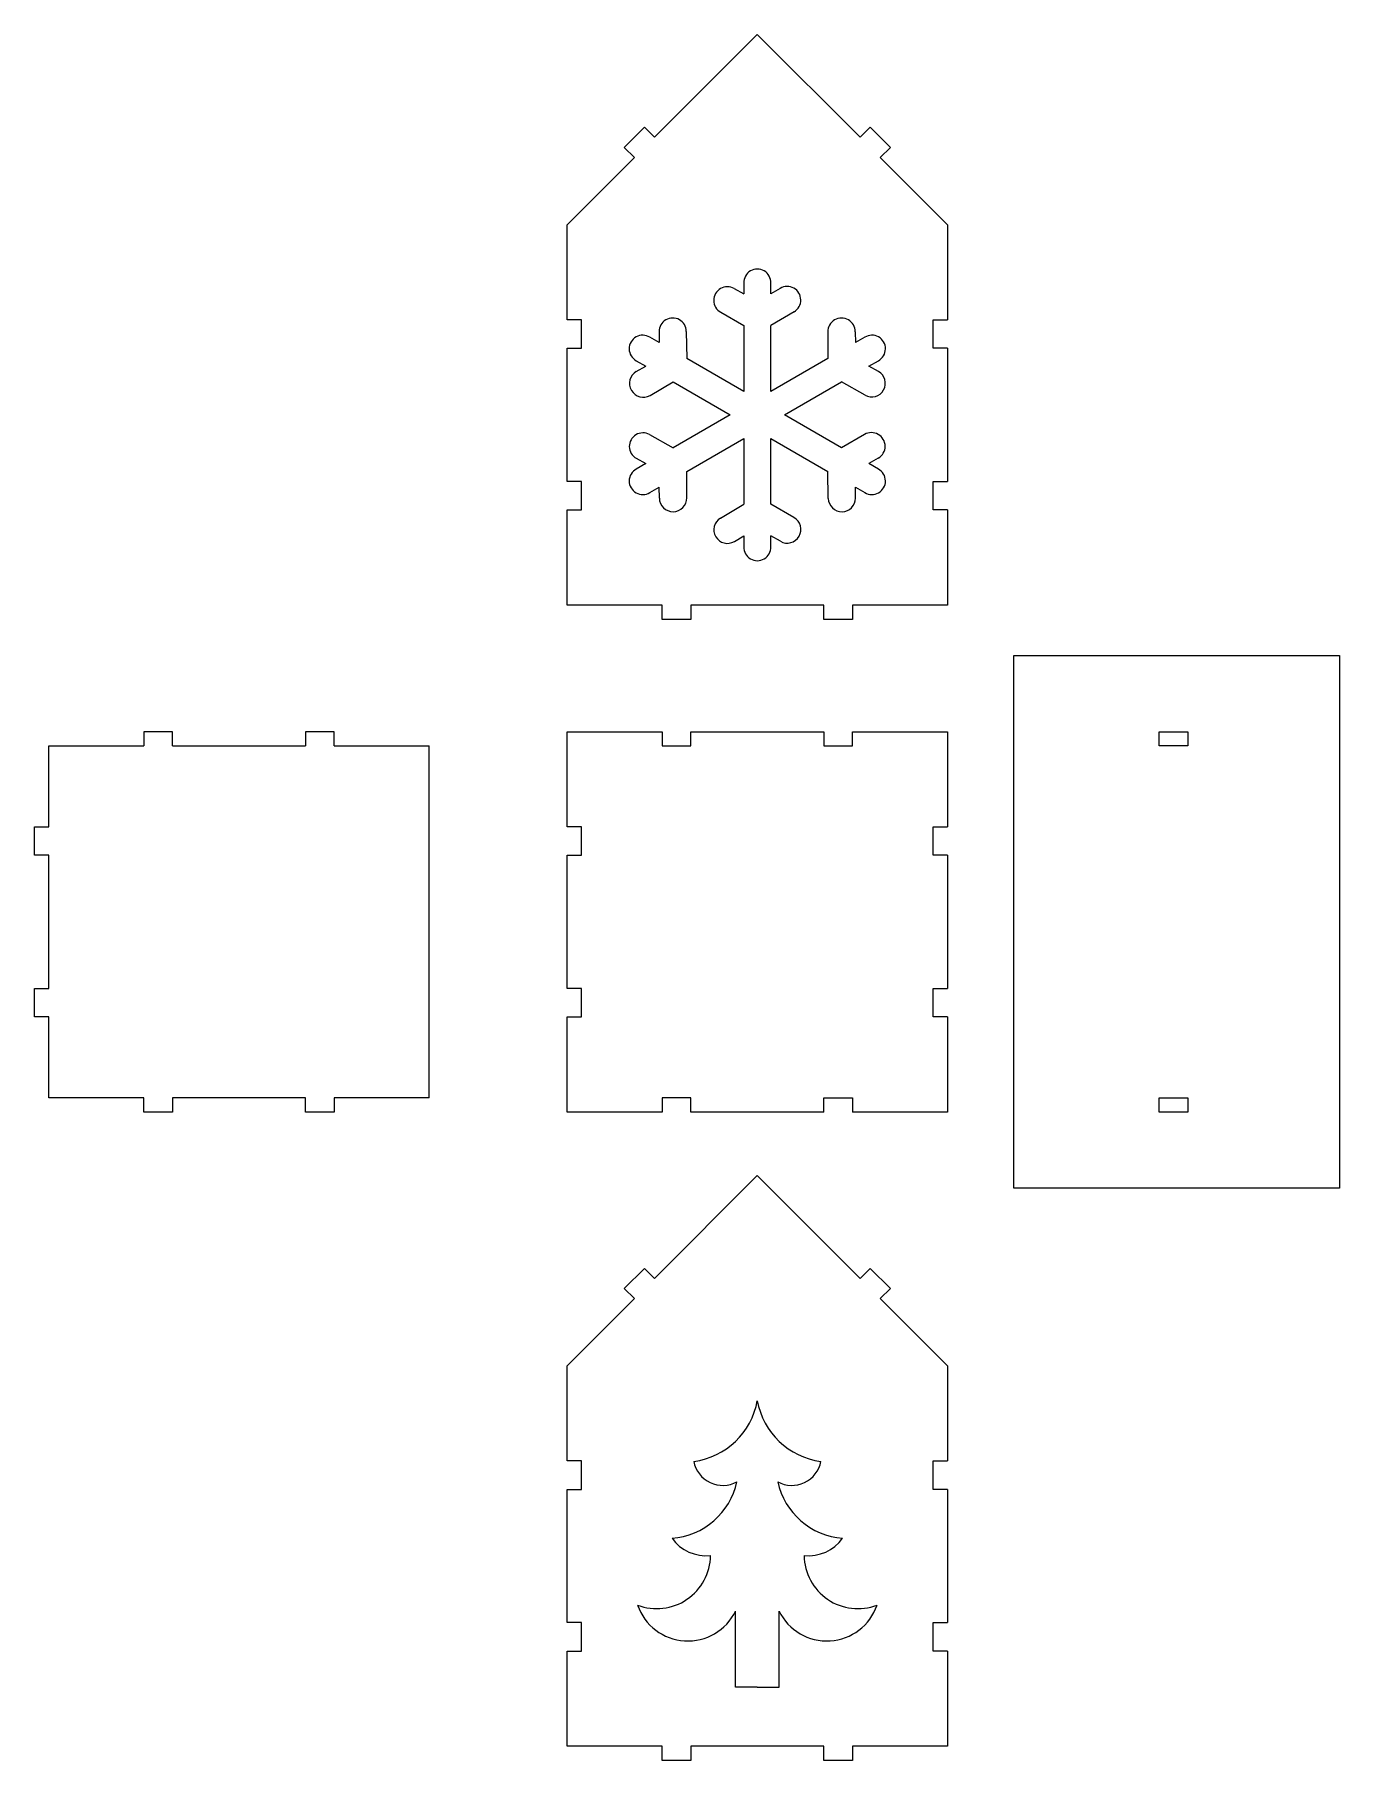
# Model space of a CAD drawing. Header units: millimetres. Extents: x 30 to 167, y 15 to 197.
import ezdxf

# ---------------------------------------------------------------- set-up
doc = ezdxf.new("R2010")
doc.units = ezdxf.units.MM
doc.layers.add('View', color=7, linetype='CONTINUOUS')

msp = doc.modelspace()

# ---------------------------------------------------------------- linework, layer by layer
at = {"layer": 'View'}
for p, q in [((95.3164, 185.853), (106.124, 196.66)), ((106.124, 196.66), (116.932, 185.853)), ((94.2557, 186.913), (92.1344, 184.792)), ((95.3164, 185.853), (94.2557, 186.913)), ((117.992, 186.913), (116.932, 185.853)), ((120.114, 184.792), (117.992, 186.913)), ((86.124, 176.66), (93.1951, 183.731)), ((92.1344, 184.792), (93.1951, 183.731)), ((119.053, 183.731), (120.114, 184.792)), ((119.053, 183.731), (126.124, 176.66)), ((86.124, 166.66), (86.124, 176.66)), ((126.124, 176.66), (126.124, 166.66)), ((103.703, 169.952), (104.696, 169.385)), ((104.696, 170.528), (104.696, 169.385)), ((107.552, 169.385), (107.552, 170.528)), ((108.535, 169.969), (107.552, 169.385)), ((102.272, 167.446), (104.696, 166.062)), ((109.995, 167.514), (107.552, 166.062)), ((87.624, 166.66), (86.124, 166.66)), ((87.624, 163.66), (87.624, 166.66)), ((95.8037, 165.403), (95.8182, 164.26)), ((98.6603, 165.439), (98.6965, 162.598)), ((104.696, 166.062), (104.696, 159.135)), ((107.552, 159.135), (107.552, 166.062)), ((113.538, 165.389), (113.552, 162.598)), ((116.424, 165.403), (116.43, 164.26)), ((124.624, 163.66), (124.624, 166.66)), ((124.624, 166.66), (126.124, 166.66)), ((86.124, 149.66), (86.124, 163.66)), ((86.124, 163.66), (87.624, 163.66)), ((95.8182, 164.26), (94.8282, 164.831)), ((117.42, 164.831), (116.43, 164.26)), ((126.124, 163.66), (124.624, 163.66)), ((126.124, 163.66), (126.124, 149.66)), ((93.3998, 162.357), (94.3898, 161.786)), ((93.4025, 161.209), (94.3898, 161.786)), ((104.696, 159.135), (98.6965, 162.598)), ((113.552, 162.598), (107.552, 159.135)), ((117.858, 161.786), (118.848, 162.357)), ((118.855, 161.227), (117.858, 161.786)), ((94.8576, 158.717), (97.268, 160.124)), ((97.268, 160.124), (103.267, 156.66)), ((108.981, 156.66), (114.98, 160.124)), ((117.459, 158.735), (114.98, 160.124)), ((103.267, 156.66), (97.268, 153.197)), ((114.98, 153.197), (108.981, 156.66)), ((94.7895, 154.586), (97.268, 153.197)), ((117.39, 154.604), (114.98, 153.197)), ((98.6965, 150.723), (104.696, 154.186)), ((104.696, 154.186), (104.696, 147.259)), ((107.552, 147.259), (107.552, 154.186)), ((107.552, 154.186), (113.552, 150.723)), ((93.3926, 152.094), (94.3898, 151.535)), ((94.3898, 151.535), (93.3998, 150.963)), ((98.7099, 147.932), (98.6965, 150.723)), ((113.588, 147.882), (113.552, 150.723)), ((118.845, 152.111), (117.858, 151.535)), ((118.848, 150.963), (117.858, 151.535)), ((87.624, 149.66), (86.124, 149.66)), ((87.624, 146.66), (87.624, 149.66)), ((94.8282, 148.489), (95.8182, 149.061)), ((95.8237, 147.918), (95.8182, 149.061)), ((116.444, 147.918), (116.43, 149.061)), ((116.43, 149.061), (117.42, 148.489)), ((124.624, 146.66), (124.624, 149.66)), ((124.624, 149.66), (126.124, 149.66)), ((102.253, 145.807), (104.696, 147.259)), ((109.976, 145.875), (107.552, 147.259)), ((86.124, 136.66), (86.124, 146.66)), ((86.124, 146.66), (87.624, 146.66)), ((126.124, 146.66), (124.624, 146.66)), ((126.124, 146.66), (126.124, 136.66)), ((103.713, 143.351), (104.696, 143.936)), ((104.696, 143.936), (104.696, 142.792)), ((107.552, 142.792), (107.552, 143.936)), ((108.545, 143.369), (107.552, 143.936)), ((96.124, 136.66), (86.124, 136.66)), ((96.124, 135.16), (96.124, 136.66)), ((113.124, 136.66), (99.124, 136.66)), ((99.124, 136.66), (99.124, 135.16)), ((113.124, 135.16), (113.124, 136.66)), ((126.124, 136.66), (116.124, 136.66)), ((116.124, 136.66), (116.124, 135.16)), ((99.124, 135.16), (96.124, 135.16)), ((116.124, 135.16), (113.124, 135.16)), ((133.079, 75.3447), (133.079, 131.345)), ((133.079, 131.345), (167.324, 131.345)), ((167.324, 131.345), (167.324, 75.3447)), ((31.6388, 113.345), (31.6388, 121.845)), ((31.6388, 121.845), (41.6388, 121.845)), ((41.6388, 123.345), (41.6388, 121.845)), ((44.6388, 123.345), (41.6388, 123.345)), ((44.6388, 121.845), (44.6388, 123.345)), ((44.6388, 121.845), (58.6388, 121.845)), ((58.6388, 123.345), (58.6388, 121.845)), ((61.6388, 123.345), (58.6388, 123.345)), ((61.6388, 121.845), (61.6388, 123.345)), ((61.6388, 121.845), (71.6388, 121.845)), ((71.6388, 84.8447), (71.6388, 121.845)), ((86.124, 113.345), (86.124, 123.345)), ((86.124, 123.345), (96.124, 123.345)), ((96.124, 123.345), (96.124, 121.845)), ((96.124, 121.845), (99.124, 121.845)), ((99.124, 121.845), (99.124, 123.345)), ((99.124, 123.345), (113.124, 123.345)), ((113.124, 123.345), (113.124, 121.845)), ((113.124, 121.845), (116.124, 121.845)), ((116.124, 121.845), (116.124, 123.345)), ((116.124, 123.345), (126.124, 123.345)), ((126.124, 123.345), (126.124, 113.345)), ((148.379, 121.845), (148.379, 123.345)), ((148.379, 123.345), (151.379, 123.345)), ((151.379, 121.845), (148.379, 121.845)), ((151.379, 123.345), (151.379, 121.845)), ((30.1388, 110.345), (30.1388, 113.345)), ((30.1388, 113.345), (31.6388, 113.345)), ((87.624, 113.345), (86.124, 113.345)), ((87.624, 110.345), (87.624, 113.345)), ((124.624, 113.345), (126.124, 113.345)), ((124.624, 110.345), (124.624, 113.345)), ((31.6388, 110.345), (30.1388, 110.345)), ((31.6388, 96.3447), (31.6388, 110.345)), ((86.124, 96.3447), (86.124, 110.345)), ((86.124, 110.345), (87.624, 110.345)), ((126.124, 110.345), (124.624, 110.345)), ((126.124, 110.345), (126.124, 96.3447)), ((30.1388, 93.3447), (30.1388, 96.3447)), ((30.1388, 96.3447), (31.6388, 96.3447)), ((87.624, 96.3447), (86.124, 96.3447)), ((87.624, 93.3447), (87.624, 96.3447)), ((124.624, 96.3447), (126.124, 96.3447)), ((124.624, 93.3447), (124.624, 96.3447)), ((31.6388, 93.3447), (30.1388, 93.3447)), ((31.6388, 84.8447), (31.6388, 93.3447)), ((86.124, 83.3447), (86.124, 93.3447)), ((86.124, 93.3447), (87.624, 93.3447)), ((126.124, 93.3447), (124.624, 93.3447)), ((126.124, 93.3447), (126.124, 83.3447)), ((41.6388, 84.8447), (31.6388, 84.8447)), ((41.6388, 83.3447), (41.6388, 84.8447)), ((58.6388, 84.8447), (44.6388, 84.8447)), ((44.6388, 84.8447), (44.6388, 83.3447)), ((58.6388, 83.3447), (58.6388, 84.8447)), ((71.6388, 84.8447), (61.6388, 84.8447)), ((61.6388, 84.8447), (61.6388, 83.3447)), ((99.124, 84.8447), (96.124, 84.8447)), ((96.124, 84.8447), (96.124, 83.3447)), ((99.124, 83.3447), (99.124, 84.8447)), ((113.124, 84.8447), (116.124, 84.8447)), ((113.124, 83.3447), (113.124, 84.8447)), ((116.124, 84.8447), (116.124, 83.3447)), ((148.379, 83.3447), (148.379, 84.8447)), ((148.379, 84.8447), (151.379, 84.8447)), ((151.379, 84.8447), (151.379, 83.3447)), ((44.6388, 83.3447), (41.6388, 83.3447)), ((61.6388, 83.3447), (58.6388, 83.3447)), ((96.124, 83.3447), (86.124, 83.3447)), ((113.124, 83.3447), (99.124, 83.3447)), ((126.124, 83.3447), (116.124, 83.3447)), ((151.379, 83.3447), (148.379, 83.3447)), ((95.3164, 65.8528), (106.124, 76.6604)), ((106.124, 76.6604), (116.932, 65.8528)), ((167.324, 75.3447), (133.079, 75.3447)), ((94.2557, 66.9135), (92.1344, 64.7921)), ((95.3164, 65.8528), (94.2557, 66.9135)), ((117.992, 66.9135), (116.932, 65.8528)), ((120.114, 64.7921), (117.992, 66.9135)), ((86.124, 56.6604), (93.1951, 63.7315)), ((92.1344, 64.7921), (93.1951, 63.7315)), ((119.053, 63.7315), (120.114, 64.7921)), ((119.053, 63.7315), (126.124, 56.6604)), ((86.124, 46.6604), (86.124, 56.6604)), ((126.124, 56.6604), (126.124, 46.6604)), ((87.624, 46.6604), (86.124, 46.6604)), ((87.624, 43.6604), (87.624, 46.6604)), ((124.624, 43.6604), (124.624, 46.6604)), ((124.624, 46.6604), (126.124, 46.6604)), ((86.124, 29.6604), (86.124, 43.6604)), ((86.124, 43.6604), (87.624, 43.6604)), ((126.124, 43.6604), (124.624, 43.6604)), ((126.124, 43.6604), (126.124, 29.6604)), ((103.844, 22.8699), (103.844, 30.8701)), ((108.404, 22.8699), (108.404, 30.8701)), ((87.624, 29.6604), (86.124, 29.6604)), ((87.624, 26.6604), (87.624, 29.6604)), ((124.624, 26.6604), (124.624, 29.6604)), ((124.624, 29.6604), (126.124, 29.6604)), ((86.124, 16.6604), (86.124, 26.6604)), ((86.124, 26.6604), (87.624, 26.6604)), ((126.124, 26.6604), (124.624, 26.6604)), ((126.124, 26.6604), (126.124, 16.6604)), ((106.124, 22.8699), (103.844, 22.8699)), ((106.124, 22.8699), (108.404, 22.8699)), ((96.124, 16.6604), (86.124, 16.6604)), ((96.124, 15.1604), (96.124, 16.6604)), ((113.124, 16.6604), (99.124, 16.6604)), ((99.124, 16.6604), (99.124, 15.1604)), ((113.124, 15.1604), (113.124, 16.6604)), ((126.124, 16.6604), (116.124, 16.6604)), ((116.124, 16.6604), (116.124, 15.1604)), ((99.124, 15.1604), (96.124, 15.1604)), ((116.124, 15.1604), (113.124, 15.1604))]:
    msp.add_line(p, q, dxfattribs=at)
for centre, radius, start, end in [((106.124, 170.565), 1.4289, -1.45932, -178.541), ((102.987, 168.699), 1.4431, 60.2748, -119.725), ((109.265, 168.741), 1.4284, -59.2714, 120.729), ((97.232, 165.421), 1.4284, 0.728591, -179.271), ((114.981, 165.396), 1.4431, 0.274812, -179.725), ((94.0825, 163.613), 1.4289, 58.5407, -118.541), ((118.166, 163.613), 1.4289, -61.4593, 121.459), ((94.1301, 159.963), 1.4431, 120.275, -59.7252), ((118.157, 159.981), 1.4284, -119.271, 60.7286), ((94.091, 153.34), 1.4284, 60.7286, -119.271), ((118.118, 153.358), 1.4431, -59.7252, 120.275), ((94.0825, 149.708), 1.4289, 118.541, -58.5407), ((118.166, 149.708), 1.4289, -121.459, 61.4593), ((97.2668, 147.925), 1.4431, -179.725, 0.274812), ((115.016, 147.9), 1.4284, -179.271, 0.728591), ((102.983, 144.579), 1.4284, 120.729, -59.2714), ((109.261, 144.622), 1.4431, -119.725, 60.2748), ((106.124, 142.756), 1.4289, 178.541, 1.45932), ((98.4553, 54.3383), 7.7852, -82.7363, -9.92373), ((113.793, 54.3383), 7.7852, -170.076, -97.2637), ((102.488, 47.1887), 3.1014, -169.353, -61.3087), ((109.76, 47.1887), 3.1014, -118.691, -10.6468), ((96.5719, 46.0858), 7.5795, -85.583, -12.324), ((115.676, 46.0858), 7.5795, -167.676, -94.417), ((100.755, 41.1309), 4.4415, -144.136, -84.1354), ((111.493, 41.1309), 4.4415, -95.8646, -35.8639), ((95.5424, 36.7931), 5.667, -110.742, -0.813675), ((116.706, 36.7931), 5.667, -179.186, -69.2575), ((98.8195, 33.3262), 5.5929, -160.871, -26.0489), ((113.429, 33.3262), 5.5929, -153.951, -19.1287)]:
    msp.add_arc(centre, radius, start, end, dxfattribs=at)

doc.saveas('drawing.dxf')
